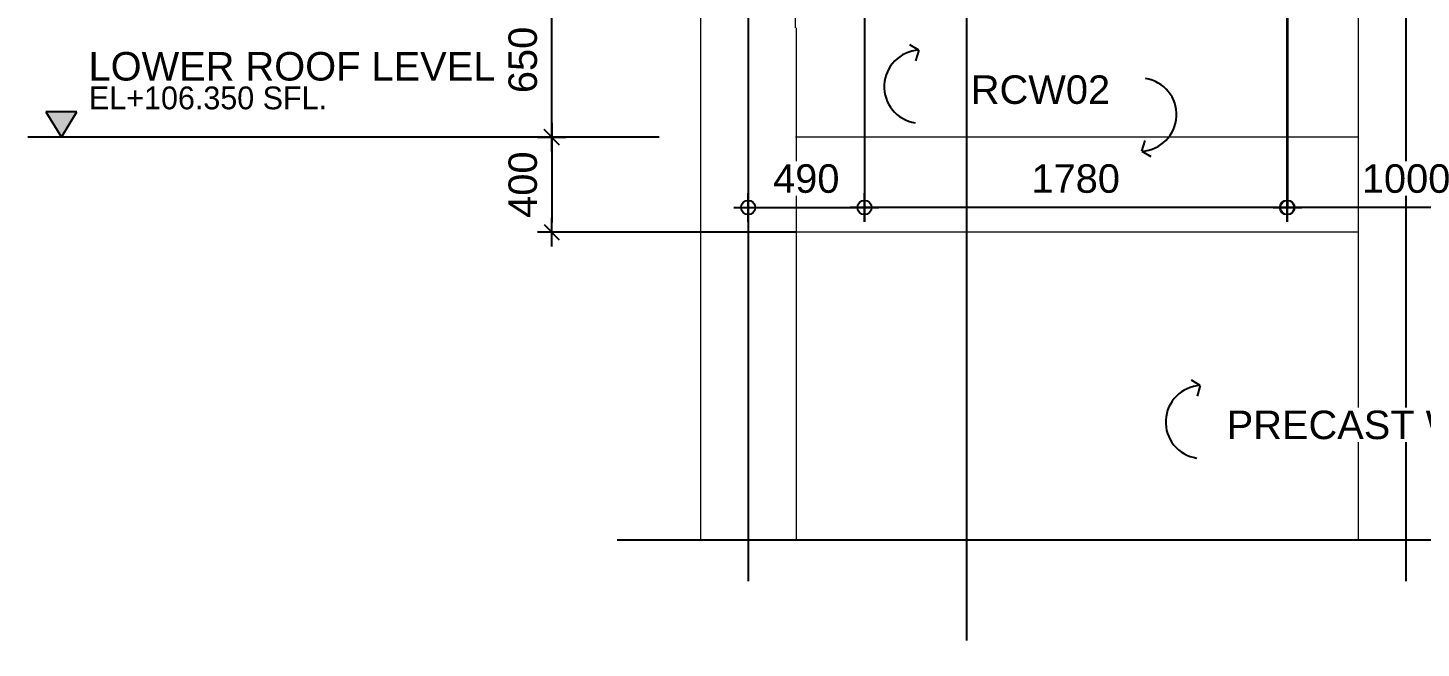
# Model space of a CAD drawing. Header units: millimetres. Extents: x 663313 to 1226001, y 1431724 to 1620898.
# Drawn here: x 1031948 to 1037817, y 1511804 to 1514415 of the extents above; entities that cross this region are included whole.
import ezdxf
from ezdxf.enums import TextEntityAlignment as Align

# ---------------------------------------------------------------- set-up
doc = ezdxf.new("R2010")
doc.units = ezdxf.units.MM
doc.linetypes.add('Grid Line', pattern=[22.225, 12.7, -3.175, 3.175, -3.175])
doc.linetypes.add('HIDDEN', pattern=[0.375, 0.25, -0.125])
doc.layers.get('Defpoints').update_dxf_attribs({"color": 140})
doc.layers.add('000 - 0_HIDE_OBJ_FRAMING_DEF_SUB', color=1, linetype='Continuous', plot=False)
doc.layers.add('A-FLOR-E', color=2, linetype='Continuous', lineweight=9)
doc.layers.add('DIM', color=1, linetype='Continuous')
doc.layers.add('REVISE', color=3, linetype='Continuous')
doc.styles.add('ANGSANA', font='angsana.shx', dxfattribs={"width": 0.9})
doc.styles.add('Arial', font='arial.ttf')
doc.dimstyles.new('Dim - 40 - Cen', dxfattribs={"dimscale": 0.04, "dimtxt": 3, "dimasz": 1, "dimexe": 0, "dimexo": 2.5, "dimgap": 1.5, "dimtad": 1, "dimdec": 0, "dimlfac": 1000, "dimzin": 1, "dimdsep": 46, "dimtxsty": 'Arial', "dimblk": 'CEN1', "dimcen": 0.09, "dimclrd": 1, "dimclre": 49, "dimclrt": 3, "dimadec": 0, "dimazin": 0, "dimtfac": 1, "dimtdec": 0, "dimtix": 1, "dimtofl": 0, "dimtmove": 2, "dimatfit": 3, "dimfxl": 1, "dimtfill": 1, "dimtfillclr": 256, "dimtolj": 1, "dimtzin": 0, "dimarcsym": 0})
doc.dimstyles.new('Dim - 40 - End', dxfattribs={"dimscale": 0.04, "dimtxt": 3, "dimasz": 1, "dimexe": 0, "dimexo": 2.5, "dimgap": 1.5, "dimtad": 1, "dimdec": 0, "dimlfac": 1000, "dimzin": 1, "dimdsep": 46, "dimtxsty": 'Arial', "dimblk": 'END', "dimcen": 0.09, "dimclrd": 1, "dimclre": 49, "dimclrt": 3, "dimadec": 0, "dimazin": 0, "dimtfac": 1, "dimtdec": 0, "dimtix": 1, "dimtofl": 0, "dimtmove": 2, "dimatfit": 3, "dimfxl": 1, "dimtfill": 1, "dimtfillclr": 256, "dimtolj": 1, "dimtzin": 0, "dimarcsym": 0})

# ---------------------------------------------------------------- blocks, each defined once
blk = doc.blocks.new('LEV-SEC')
at = {"layer": '000 - 0_HIDE_OBJ_FRAMING_DEF_SUB'}
blk.add_hatch(color=256, dxfattribs=at).paths.add_polyline_path([(-1.62, 2.67), (0, 0), (1.62, 2.67)])
for p, q in [((-1.62, 2.67), (0, 0)), ((1.62, 2.67), (-1.62, 2.67)), ((0, 0), (1.62, 2.67)), ((1.62, 0), (-1.62, 0))]:
    blk.add_line(p, q, dxfattribs=at)
at = {"layer": '000 - 0_HIDE_OBJ_FRAMING_DEF_SUB', "style": 'ANGSANA'}
blk.add_attdef('ELEVATION', text='', height=2.4, dxfattribs=at).set_placement((2.91, 2.21), align=Align.BOTTOM_LEFT)
blk = doc.blocks.new('END')
at = {"color": 1}
for p, q in [((0, 1.5), (0, -1.5)), ((1.5, 0), (-1.5, 0))]:
    blk.add_line(p, q, dxfattribs=at)
at = {"color": 3}
blk.add_line((-0.8, -0.8), (0.8, 0.8), dxfattribs=at)
blk = doc.blocks.new('*D5070')
at = {"layer": '000 - 0_HIDE_OBJ_FRAMING_DEF_SUB', "color": 49, "lineweight": -2, "transparency": 16777216}
for p, q in [((2.2748, 0.65), (2.2067, 0.65)), ((2.2748, 0), (2.2067, 0))]:
    blk.add_line(p, q, dxfattribs=at)
at = {"layer": '000 - 0_HIDE_OBJ_FRAMING_DEF_SUB', "color": 1, "lineweight": -2, "transparency": 16777216}
blk.add_line((2.2067, 0.04), (2.2067, 0.61), dxfattribs=at)
at = {"layer": 'Defpoints', "color": 0, "transparency": 16777216}
for p in [(2.2067, 0.65), (2.3748, 0.65), (2.3748, 0)]:
    blk.add_point(p, dxfattribs=at)
at = {"layer": '000 - 0_HIDE_OBJ_FRAMING_DEF_SUB', "color": 1, "lineweight": -2, "transparency": 16777216, "xscale": 0.04, "yscale": 0.04, "zscale": 0.04}
for p, rotation in [((2.2067, 0.65), 90), ((2.2067, 0), 270)]:
    blk.add_blockref('END', p, dxfattribs=dict(at, rotation=rotation))
at = {"layer": '000 - 0_HIDE_OBJ_FRAMING_DEF_SUB', "color": 3, "transparency": 16777216, "insert": (2.0854, 0.325), "char_height": 0.12, "attachment_point": 5, "rotation": 90, "style": 'Arial', "bg_fill": 3, "box_fill_scale": 1.1, "bg_fill_color": 256, "bg_fill_true_color": 13158600, "bg_fill_transparency": 0}
blk.add_mtext('\\A1;650', dxfattribs=at)
blk = doc.blocks.new('*D5108')
at = {"layer": '000 - 0_HIDE_OBJ_FRAMING_DEF_SUB', "color": 49, "lineweight": -2, "transparency": 16777216}
for p, q in [((2.4424, 0), (2.2067, 0)), ((2.4424, -0.4), (2.2067, -0.4))]:
    blk.add_line(p, q, dxfattribs=at)
at = {"layer": '000 - 0_HIDE_OBJ_FRAMING_DEF_SUB', "color": 1, "lineweight": -2, "transparency": 16777216}
blk.add_line((2.2067, -0.04), (2.2067, -0.36), dxfattribs=at)
at = {"layer": 'Defpoints', "color": 0, "transparency": 16777216}
for p in [(2.5424, 0), (2.2067, -0.4), (2.5424, -0.4)]:
    blk.add_point(p, dxfattribs=at)
at = {"layer": '000 - 0_HIDE_OBJ_FRAMING_DEF_SUB', "color": 1, "lineweight": -2, "transparency": 16777216, "xscale": 0.04, "yscale": 0.04, "zscale": 0.04}
for p, rotation in [((2.2067, 0), 90), ((2.2067, -0.4), 270)]:
    blk.add_blockref('END', p, dxfattribs=dict(at, rotation=rotation))
at = {"layer": '000 - 0_HIDE_OBJ_FRAMING_DEF_SUB', "color": 3, "transparency": 16777216, "insert": (2.0854, -0.2), "char_height": 0.12, "attachment_point": 5, "rotation": 90, "style": 'Arial', "bg_fill": 3, "box_fill_scale": 1.1, "bg_fill_color": 256, "bg_fill_true_color": 13158600, "bg_fill_transparency": 0}
blk.add_mtext('\\A1;400', dxfattribs=at)
blk = doc.blocks.new('CEN1')
at = {"color": 1}
for p, q in [((0, 1.5), (0, -1.5)), ((1.5, 0), (-1.5, 0))]:
    blk.add_line(p, q, dxfattribs=at)
at = {"color": 3}
blk.add_circle((0, 0), 0.75, dxfattribs=at)
blk = doc.blocks.new('*D5119')
at = {"layer": '000 - 0_HIDE_OBJ_FRAMING_DEF_SUB', "color": 49, "lineweight": -2, "transparency": 16777216}
for p, q in [((5.3062, 0.5568), (5.3062, -0.2964)), ((6.3058, 0.57), (6.3058, -0.2964))]:
    blk.add_line(p, q, dxfattribs=at)
at = {"layer": '000 - 0_HIDE_OBJ_FRAMING_DEF_SUB', "color": 1, "lineweight": -2, "transparency": 16777216}
blk.add_line((6.2658, -0.2964), (5.3462, -0.2964), dxfattribs=at)
at = {"layer": 'Defpoints', "color": 0, "transparency": 16777216}
for p in [(5.3062, 0.6568), (6.3058, 0.67), (5.3062, -0.2964)]:
    blk.add_point(p, dxfattribs=at)
at = {"layer": '000 - 0_HIDE_OBJ_FRAMING_DEF_SUB', "color": 1, "lineweight": -2, "transparency": 16777216, "xscale": 0.04, "yscale": 0.04, "zscale": 0.04, "rotation": 180}
blk.add_blockref('CEN1', (5.3062, -0.2964), dxfattribs=at)
at = {"layer": '000 - 0_HIDE_OBJ_FRAMING_DEF_SUB', "color": 1, "lineweight": -2, "transparency": 16777216, "xscale": 0.04, "yscale": 0.04, "zscale": 0.04}
blk.add_blockref('CEN1', (6.3058, -0.2964), dxfattribs=at)
at = {"layer": '000 - 0_HIDE_OBJ_FRAMING_DEF_SUB', "color": 3, "transparency": 16777216, "insert": (5.806, -0.1752), "char_height": 0.12, "attachment_point": 5, "style": 'Arial', "bg_fill": 3, "box_fill_scale": 1.1, "bg_fill_color": 256, "bg_fill_true_color": 13158600, "bg_fill_transparency": 0}
blk.add_mtext('\\A1;1000', dxfattribs=at)
blk = doc.blocks.new('*D5120')
at = {"layer": '000 - 0_HIDE_OBJ_FRAMING_DEF_SUB', "color": 49, "lineweight": -2, "transparency": 16777216}
for p, q in [((3.5243, 0.57), (3.5243, -0.2964)), ((5.3042, 0.5574), (5.3042, -0.2964))]:
    blk.add_line(p, q, dxfattribs=at)
at = {"layer": '000 - 0_HIDE_OBJ_FRAMING_DEF_SUB', "color": 1, "lineweight": -2, "transparency": 16777216}
blk.add_line((5.2642, -0.2964), (3.5643, -0.2964), dxfattribs=at)
at = {"layer": 'Defpoints', "color": 0, "transparency": 16777216}
for p in [(3.5243, 0.67), (5.3042, 0.6574), (3.5243, -0.2964)]:
    blk.add_point(p, dxfattribs=at)
at = {"layer": '000 - 0_HIDE_OBJ_FRAMING_DEF_SUB', "color": 1, "lineweight": -2, "transparency": 16777216, "xscale": 0.04, "yscale": 0.04, "zscale": 0.04, "rotation": 180}
blk.add_blockref('CEN1', (3.5243, -0.2964), dxfattribs=at)
at = {"layer": '000 - 0_HIDE_OBJ_FRAMING_DEF_SUB', "color": 1, "lineweight": -2, "transparency": 16777216, "xscale": 0.04, "yscale": 0.04, "zscale": 0.04}
blk.add_blockref('CEN1', (5.3042, -0.2964), dxfattribs=at)
at = {"layer": '000 - 0_HIDE_OBJ_FRAMING_DEF_SUB', "color": 3, "transparency": 16777216, "insert": (4.4142, -0.1752), "char_height": 0.12, "attachment_point": 5, "style": 'Arial', "bg_fill": 3, "box_fill_scale": 1.1, "bg_fill_color": 256, "bg_fill_true_color": 13158600, "bg_fill_transparency": 0}
blk.add_mtext('\\A1;1780', dxfattribs=at)
blk = doc.blocks.new('*D5166')
at = {"layer": '000 - 0_HIDE_OBJ_FRAMING_DEF_SUB', "color": 49, "lineweight": -2, "transparency": 16777216}
for p, q in [((3.0343, 0.3386), (3.0343, -0.2964)), ((3.5243, 0.1131), (3.5243, -0.2964))]:
    blk.add_line(p, q, dxfattribs=at)
at = {"layer": '000 - 0_HIDE_OBJ_FRAMING_DEF_SUB', "color": 1, "lineweight": -2, "transparency": 16777216}
blk.add_line((3.0743, -0.2964), (3.4843, -0.2964), dxfattribs=at)
at = {"layer": 'Defpoints', "color": 0, "transparency": 16777216}
for p in [(3.0343, 0.4386), (3.5243, 0.2131), (3.5243, -0.2964)]:
    blk.add_point(p, dxfattribs=at)
at = {"layer": '000 - 0_HIDE_OBJ_FRAMING_DEF_SUB', "color": 1, "lineweight": -2, "transparency": 16777216, "xscale": 0.04, "yscale": 0.04, "zscale": 0.04, "rotation": 180}
blk.add_blockref('CEN1', (3.0343, -0.2964), dxfattribs=at)
at = {"layer": '000 - 0_HIDE_OBJ_FRAMING_DEF_SUB', "color": 1, "lineweight": -2, "transparency": 16777216, "xscale": 0.04, "yscale": 0.04, "zscale": 0.04}
blk.add_blockref('CEN1', (3.5243, -0.2964), dxfattribs=at)
at = {"layer": '000 - 0_HIDE_OBJ_FRAMING_DEF_SUB', "color": 3, "transparency": 16777216, "insert": (3.2793, -0.1752), "char_height": 0.12, "attachment_point": 5, "style": 'Arial', "bg_fill": 3, "box_fill_scale": 1.1, "bg_fill_color": 256, "bg_fill_true_color": 13158600, "bg_fill_transparency": 0}
blk.add_mtext('\\A1;490', dxfattribs=at)
blk = doc.blocks.new('A$Cc1931124')
at = {"layer": '000 - 0_HIDE_OBJ_FRAMING_DEF_SUB', "linetype": 'Grid Line'}
blk.add_line((3.9543, 10.5808), (3.9543, -2.1514), dxfattribs=at)
at = {"layer": '000 - 0_HIDE_OBJ_FRAMING_DEF_SUB', "color": 251, "linetype": 'Grid Line'}
for p, q in [((3.0343, 9.6361), (3.0343, -1.8694)), ((5.8043, 9.6361), (5.8043, -1.8694))]:
    blk.add_line(p, q, dxfattribs=at)
at = {"layer": '000 - 0_HIDE_OBJ_FRAMING_DEF_SUB', "linetype": 'Grid Line', "ltscale": 0.6}
blk.add_line((2.6593, 0), (0, 0), dxfattribs=at)
at = {"layer": '000 - 0_HIDE_OBJ_FRAMING_DEF_SUB', "color": 251, "linetype": 'HIDDEN', "ltscale": 10}
blk.add_line((3.2363, -0.4), (2.2157, -0.4), dxfattribs=at)
at = {"layer": '000 - 0_HIDE_OBJ_FRAMING_DEF_SUB', "ltscale": 15}
blk.add_lwpolyline([(2.4828, -1.6955), (15.631, -1.6955, -0.637752), (15.6498, -1.7447), (15.6141, -1.7807), (15.7845, -1.6103), (15.747, -1.6484, 0.61005), (15.7676, -1.6955), (28.7961, -1.6955)], format="xyb", dxfattribs=at)
at = {"layer": 'A-FLOR-E', "color": 1, "linetype": 'HIDDEN', "ltscale": 20}
for p, q in [((2.8343, 0.46), (2.8343, -1.6955)), ((3.2363, 0.46), (3.2363, -1.6955)), ((5.6043, 0.46), (5.6043, -1.6955)), ((5.6043, 0), (3.2343, 0)), ((5.6043, -0.4), (3.2363, -0.4))]:
    blk.add_line(p, q, dxfattribs=at)
for points in [[(2.8343, 8.3), (2.8343, 0.46)], [(3.2343, 0.46), (3.2343, 8.3)], [(5.6043, 8.3), (5.6043, 0.46)]]:
    blk.add_lwpolyline(points, dxfattribs=at)
at = {"layer": 'DIM', "color": 1, "linetype": 'ByBlock'}
for p, q in [((3.7529, 0.3655), (3.7156, 0.3889)), ((3.7529, 0.3655), (3.7394, 0.3215)), ((4.6934, -0.0585), (4.707, -0.0144)), ((4.6934, -0.0585), (4.7308, -0.0818)), ((4.9389, -1.0459), (4.9016, -1.0226)), ((4.9389, -1.0459), (4.9254, -1.09))]:
    blk.add_line(p, q, dxfattribs=at)
for centre, start, end in [((3.7608, 0.2123), 92.9237, 261.43297), ((4.6856, 0.0948), 272.9237, 81.43297), ((4.9468, -1.1992), 92.9237, 261.43297)]:
    blk.add_arc(centre, 0.1535, start, end, dxfattribs=at)
at = {"layer": 'DIM', "xscale": 0.04, "yscale": 0.04, "zscale": 0.04}
blk.add_blockref('LEV-SEC', (0.141, 0), dxfattribs=at).add_auto_attribs({'ELEVATION': 'EL+106.350 SFL.'})
at = {"layer": '000 - 0_HIDE_OBJ_FRAMING_DEF_SUB', "color": 3, "style": 'Arial'}
blk.add_text('LOWER ROOF LEVEL', height=0.12, dxfattribs=at).set_placement((0.2556, 0.2383))
at = {"layer": 'REVISE', "color": 3, "char_height": 0.12, "attachment_point": 5, "style": 'Arial', "bg_fill": 3, "box_fill_scale": 1.1, "bg_fill_color": 256, "bg_fill_true_color": 13158600, "bg_fill_transparency": 0}
for s, insert in [('\\A1;RCW02', (4.2658, 0.1992)), ('\\A1;PRECAST WALL', (5.6976, -1.2123))]:
    blk.add_mtext(s, dxfattribs=dict(at, insert=insert))
at = {"layer": '000 - 0_HIDE_OBJ_FRAMING_DEF_SUB', "color": 1}
dim = blk.add_linear_dim(base=(2.2067, 0.65), p1=(2.3748, 0), p2=(2.3748, 0.65), angle=90, dimstyle='Dim - 40 - End', dxfattribs=at)
dim.commit()
dim.dimension.update_dxf_attribs({"geometry": '*D5070', "text_midpoint": (2.0854, 0.325)})
dim = blk.add_linear_dim(base=(5.3062, -0.2964), p1=(6.3058, 0.67), p2=(5.3062, 0.6568), dimstyle='Dim - 40 - Cen', dxfattribs=at)
dim.commit()
dim.dimension.update_dxf_attribs({"geometry": '*D5119', "text_midpoint": (5.806, -0.1752)})
dim = blk.add_linear_dim(base=(3.5243, -0.2964), p1=(5.3042, 0.6574), p2=(3.5243, 0.67), dimstyle='Dim - 40 - Cen', dxfattribs=at)
dim.commit()
dim.dimension.update_dxf_attribs({"geometry": '*D5120', "text_midpoint": (4.4142, -0.1752)})
dim = blk.add_linear_dim(base=(2.2067, -0.4), p1=(2.5424, 0), p2=(2.5424, -0.4), angle=90, dimstyle='Dim - 40 - End', dxfattribs=at)
dim.commit()
dim.dimension.update_dxf_attribs({"geometry": '*D5108', "text_midpoint": (2.0854, -0.2)})
dim = blk.add_linear_dim(base=(3.5243, -0.2964), p1=(3.0343, 0.4386), p2=(3.5243, 0.2131), dimstyle='Dim - 40 - Cen', dxfattribs=at)
dim.commit()
dim.dimension.update_dxf_attribs({"geometry": '*D5166', "text_midpoint": (3.2793, -0.1752)})

msp = doc.modelspace()

# ---------------------------------------------------------------- block references
at = {"color": 1, "xscale": 1000, "yscale": 1000, "zscale": 1000}
msp.add_blockref('A$Cc1931124', (1031947.568, 1513955.0011), dxfattribs=at)

doc.saveas('drawing.dxf')
